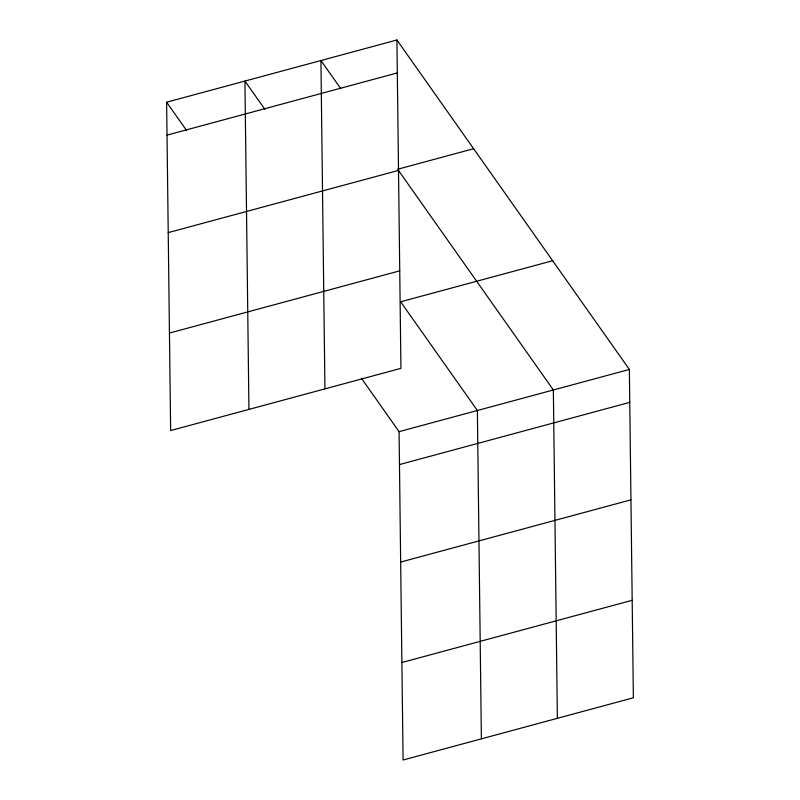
<?xml version="1.0" encoding="UTF-8"?>
<svg xmlns="http://www.w3.org/2000/svg" width="800" height="800" viewBox="0 0 800 800"><rect width="100%" height="100%" fill="white"/><g stroke="black" fill="none" stroke-linecap="round" stroke-linejoin="round"><path stroke-width="1.2" d="M396.92 40L400.93 368.35L170.64 430.55L166.63 102.21L396.92 40L629.36 369.45L633.37 697.79L403.08 760L399.07 431.65L361.43 378.3M167.03 135.12L397.32 72.92M397.63 169.25L473.62 148.72M168.22 232.62L398.51 170.41M169.45 333.06L399.74 270.85M552.65 260.73L400.66 301.79L477.37 410.5L481.38 738.85M399.07 431.65L629.36 369.45M399.47 464.57L629.76 402.36M400.66 562.06L630.95 499.85M401.89 662.51L632.18 600.3M340.81 88.71L320.92 60.53L324.94 388.88M398.35 170.26L553.36 389.97L557.37 718.32M264.82 109.24L244.93 81.06L248.94 409.4M166.63 102.21L186.52 130.39"/></g></svg>
